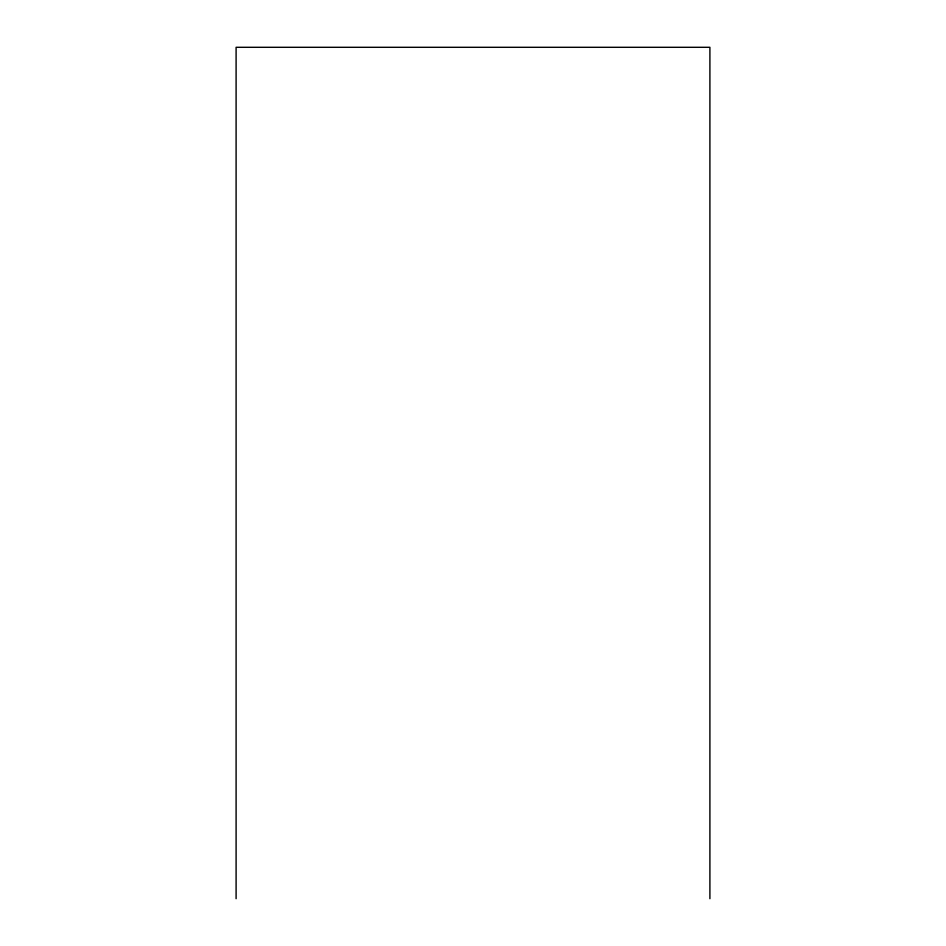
<?xml version="1.0" encoding="UTF-8"?>
<svg xmlns="http://www.w3.org/2000/svg" width="946" height="946" viewBox="0 0 946 946"><rect width="100%" height="100%" fill="white"/><g stroke="black" fill="none" stroke-linecap="round" stroke-linejoin="round"><path stroke-width="1.42" d="M709.902 898.7L709.902 47.3L236.098 47.3L236.098 898.7"/></g></svg>
